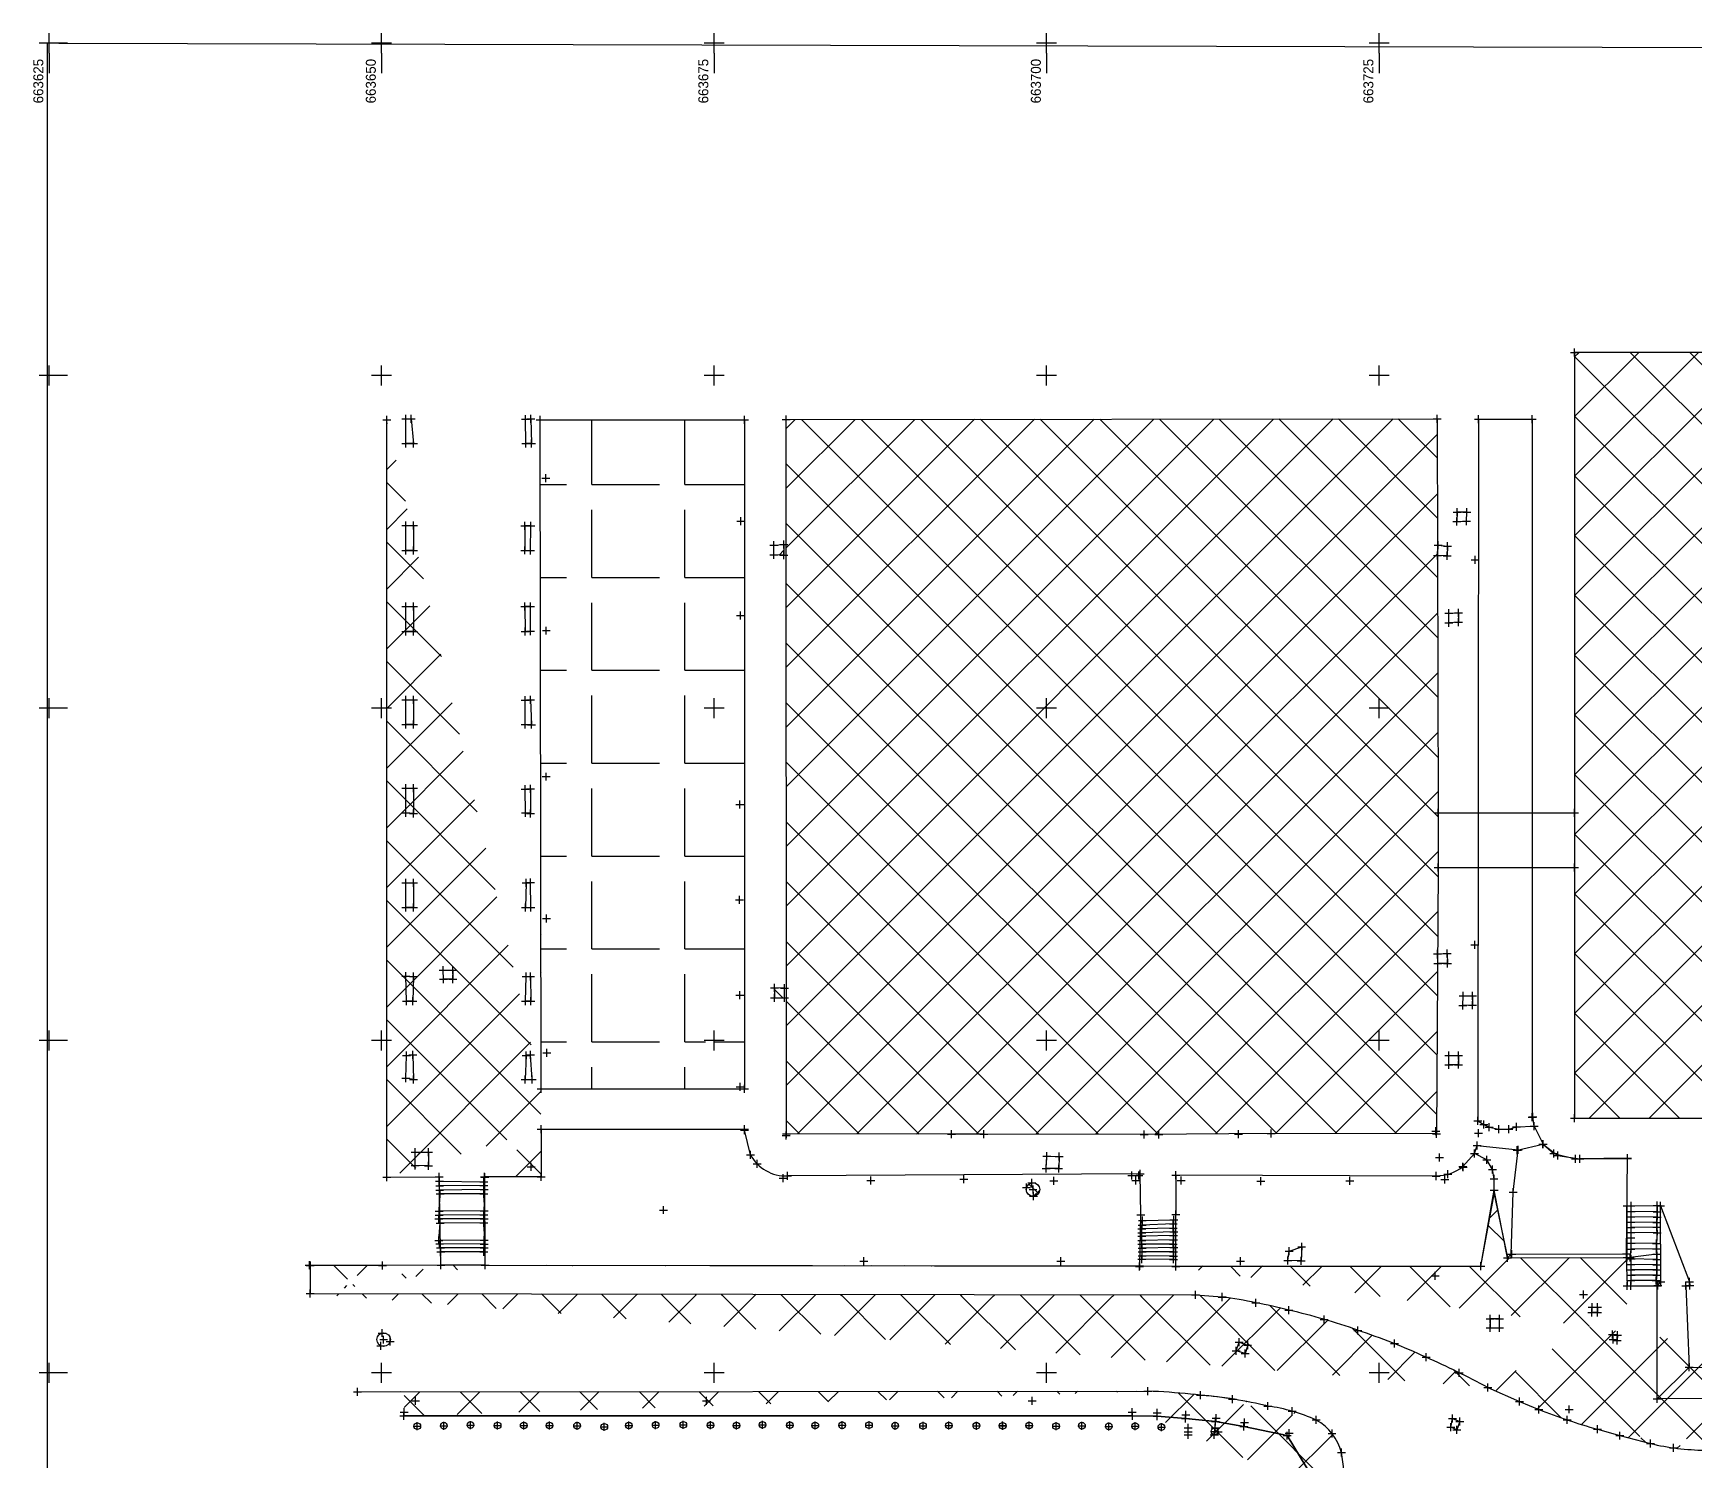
# Model space of a CAD drawing. Header units: metres. Extents: x 663624 to 663918, y 2735242 to 2735451.
# Drawn here: x 663623.8 to 663748.7, y 2735343.4 to 2735450.8 of the extents above; entities that cross this region are included whole.
import ezdxf
from ezdxf.enums import TextEntityAlignment as Align

# ---------------------------------------------------------------- set-up
doc = ezdxf.new("R2010")
doc.units = ezdxf.units.M
for name, color, linetype in [('DEFAULT', 255, 'Continuous'), ('GRID', 255, 'Continuous'), ('LINE', 255, 'Continuous')]:
    doc.layers.add(name, color=color, linetype=linetype)

# ---------------------------------------------------------------- blocks, each defined once
blk = doc.blocks.new('S061')
at = {"color": 0, "linetype": 'Continuous'}
for p, q in [((-0.5, 0), (0.5, 0)), ((0, -0.5), (0, 0.5))]:
    blk.add_line(p, q, dxfattribs=at)

msp = doc.modelspace()

# ---------------------------------------------------------------- hatches: boundary and pattern name
at = {"layer": 'DEFAULT'}
h = msp.add_hatch(dxfattribs=at)
h.set_pattern_fill('ANSI37', color=16)
h.paths.add_polyline_path([(663739.7, 2735369.15), (663817.41, 2735369.15), (663817.44, 2735426.75), (663739.7, 2735426.75)])
h = msp.add_hatch(dxfattribs=at)
h.set_pattern_fill('ANSI37', color=8)
edge = h.paths.add_edge_path()
edge.add_line((663662.01, 2735371.37), (663661.92, 2735421.68))
edge.add_line((663661.99, 2735368.32), (663661.99, 2735364.75))
edge.add_line((663661.99, 2735364.75), (663657.73, 2735364.74))
edge.add_line((663657.73, 2735364.74), (663661.99, 2735368.32))
edge.add_line((663650.39, 2735364.72), (663654.34, 2735364.74))
edge.add_line((663650.39, 2735364.72), (663650.39, 2735421.68))
h = msp.add_hatch(dxfattribs=at)
h.set_pattern_fill('ANGLE', color=3)
h.set_pattern_definition([(0, (0, 0), (0, 6.985), [5.08, -1.905]), (90, (0, 0), (-6.985, 4e-16), [5.08, -1.905])])
h.paths.add_polyline_path([(663661.92, 2735421.68), (663677.28, 2735421.68), (663677.28, 2735371.37), (663662.01, 2735371.37)])
edge = h.paths.add_edge_path(flags=16)
edge.add_line((663675.75, 2735375), (663674.25, 2735375))
edge.add_line((663675, 2735374.25), (663675, 2735375.75))
h = msp.add_hatch(dxfattribs=at)
h.set_pattern_fill('ANSI37', color=16)
h.paths.add_polyline_path([(663707.34, 2735367.94), (663695.29, 2735367.95), (663692.85, 2735367.95), (663680.44, 2735367.98), (663680.43, 2735421.7), (663729.36, 2735421.75), (663729.43, 2735392.13), (663729.43, 2735388.02), (663729.32, 2735367.99), (663716.88, 2735368)])
h.paths.add_polyline_path([(663739.7, 2735369.15), (663817.41, 2735369.15)])
h = msp.add_hatch(dxfattribs=at)
h.set_pattern_fill('ANSI37', color=4)
edge = h.paths.add_edge_path()
edge.add_arc((663756.35, 2735340.57), 0.376, 0, 360)
h.paths.add_polyline_path([(663760.13, 2735340.79), (663760.78, 2735340.77), (663760.75, 2735340.12), (663760.13, 2735340.19)])
edge = h.paths.add_edge_path()
edge.add_arc((663752.65, 2735332.12), 0.506, 0, 360)
edge = h.paths.add_edge_path()
edge.add_arc((663732.96, 2735334.28), 0.368, 0, 360)
edge = h.paths.add_edge_path()
edge.add_arc((663723.99, 2735339.2), 0.333, 0, 360)
h.paths.add_polyline_path([(663730.51, 2735346.57), (663731.08, 2735346.34), (663730.85, 2735345.73), (663730.39, 2735345.91)])
h.paths.add_polyline_path([(663714.48, 2735352.3), (663715.12, 2735352.09), (663714.94, 2735351.46), (663714.26, 2735351.67)])
edge = h.paths.add_edge_path()
edge.add_arc((663698.98, 2735363.79), 0.508, 0, 360)
edge = h.paths.add_edge_path()
edge.add_arc((663650.16, 2735352.5), 0.514, 0, 360)
edge = h.paths.add_edge_path(flags=17)
edge.add_line((663649.86, 2735352.5), (663650.46, 2735352.5))
edge = h.paths.add_edge_path(flags=16)
edge.add_line((663650.16, 2735352.2), (663650.16, 2735352.8))
edge = h.paths.add_edge_path(flags=16)
edge.add_line((663649.74, 2735353), (663650.35, 2735353))
edge = h.paths.add_edge_path()
edge.add_line((663650.05, 2735352.71), (663650.05, 2735353.31))
edge = h.paths.add_edge_path(flags=16)
edge.add_line((663649.65, 2735352.03), (663650.25, 2735352.03))
edge = h.paths.add_edge_path()
edge.add_line((663649.95, 2735351.73), (663649.95, 2735352.33))
h.paths.add_polyline_path([(663652.52, 2735366.59), (663653.53, 2735366.59), (663653.53, 2735365.58), (663652.54, 2735365.6)])
h.paths.add_polyline_path([(663654.64, 2735380.28), (663655.36, 2735380.29), (663655.37, 2735379.6), (663654.66, 2735379.6)])
h.paths.add_polyline_path([(663679.5, 2735412.25), (663680.25, 2735412.29), (663680.25, 2735411.5), (663679.5, 2735411.51)])
h.paths.add_polyline_path([(663679.54, 2735378.95), (663679.55, 2735378.2), (663680.29, 2735378.21), (663680.3, 2735378.94)])
h.paths.add_polyline_path([(663700.01, 2735366.29), (663700.94, 2735366.27), (663700.91, 2735365.36), (663699.98, 2735365.37)])
h.paths.add_polyline_path([(663733.35, 2735354.06), (663733.34, 2735353.38), (663734.05, 2735353.38), (663734.05, 2735354.07)])
h.paths.add_polyline_path([(663741.01, 2735354.94), (663741.41, 2735354.95), (663741.41, 2735354.53), (663741, 2735354.55)])
h.paths.add_polyline_path([(663742.92, 2735352.83), (663742.9, 2735352.44), (663742.6, 2735352.5), (663742.55, 2735352.88)])
edge = h.paths.add_edge_path()
edge.add_arc((663795.16, 2735324.68), 0.382, 0, 360)
edge = h.paths.add_edge_path()
edge.add_arc((663799.13, 2735338.84), 0.376, 0, 360)
edge = h.paths.add_edge_path()
edge.add_arc((663792.94, 2735340.69), 0.369, 0, 360)
h.paths.add_polyline_path([(663809.95, 2735341.38), (663809.7, 2735340.68), (663810.36, 2735340.47), (663810.6, 2735341.15)])
h.paths.add_polyline_path([(663794.8, 2735345.43), (663794.14, 2735345.33), (663794.05, 2735345.98), (663794.71, 2735346.07)])
h.paths.add_polyline_path([(663795.99, 2735351.66), (663795.43, 2735351.15), (663796.5, 2735350.07), (663796.93, 2735350.62)])
edge = h.paths.add_edge_path()
edge.add_arc((663790.84, 2735352.88), 0.135, 0, 360)
h.paths.add_polyline_path([(663792.41, 2735357.73), (663792.37, 2735356.85), (663791.56, 2735356.88), (663791.58, 2735357.74)])
h.paths.add_polyline_path([(663790.76, 2735357.76), (663790.75, 2735356.89), (663791.56, 2735356.88), (663791.58, 2735357.74)])
h.paths.add_polyline_path([(663789.14, 2735358.09), (663789.19, 2735357.43), (663788.52, 2735357.38), (663788.47, 2735358.08)])
h.paths.add_polyline_path([(663819.58, 2735365.4), (663819.19, 2735365.39), (663819.18, 2735365), (663819.6, 2735364.98)])
h.paths.add_polyline_path([(663772.75, 2735317.55), (663772.75, 2735315.62), (663774.69, 2735315.57), (663774.69, 2735317.51)])
edge = h.paths.add_edge_path()
edge.add_arc((663763.47, 2735351.72), 0.537, 0, 360)
h.paths.add_polyline_path([(663718.24, 2735359.16), (663719.18, 2735359.48), (663719.14, 2735358.43), (663718.14, 2735358.46)])
edge = h.paths.add_edge_path()
edge.add_arc((663661.94, 2735341.92), 0.517, 0, 360)
edge = h.paths.add_edge_path()
edge.add_arc((663663.6, 2735340.29), 0.52, 0, 360)
h = msp.add_hatch(dxfattribs=at)
h.set_pattern_fill('ANSI37', color=8)
edge = h.paths.add_edge_path()
edge.add_line((663709.71, 2735357.99), (663732.34, 2735358.03))
edge.add_line((663732.34, 2735358.03), (663732.64, 2735358.03))
edge.add_line((663732.64, 2735358.03), (663733.65, 2735363.44))
edge.add_line((663733.65, 2735363.44), (663734.66, 2735358.65))
edge.add_line((663734.66, 2735358.65), (663743.58, 2735358.69))
edge.add_line((663743.58, 2735358.69), (663743.64, 2735356.54))
edge.add_line((663743.64, 2735356.54), (663745.9, 2735356.54))
edge.add_arc((663698.15, 2735283.18), 74.48, 61.9437, 65.9183)
edge.add_arc((663708.5, 2735307.93), 47.66, 65.1423, 71.7757)
edge.add_arc((663707.7, 2735308.7), 47.2, 70.5584, 77.1165)
edge.add_arc((663707.01, 2735311.42), 44.72, 75.4786, 82.0334)
edge.add_line((663644.63, 2735355.96), (663711.19, 2735355.86))
edge.add_line((663711.19, 2735355.86), (663713.2, 2735355.71))
edge.add_line((663713.2, 2735355.71), (663644.63, 2735355.96))
edge.add_line((663733.18, 2735348.91), (663735.56, 2735347.86))
edge.add_line((663735.56, 2735347.86), (663737, 2735347.25))
edge.add_arc((663754.55, 2735391.99), 48.06, 248.5825, 254.135)
edge.add_line((663743.09, 2735345.28), (663745.4, 2735344.69))
edge.add_arc((663749.82, 2735363.69), 19.51, 256.9119, 269.0279)
edge.add_line((663741.41, 2735345.76), (663743.09, 2735345.28))
edge.add_line((663766.45, 2735344.15), (663749.49, 2735344.18))
edge.add_arc((663765.36, 2735349.81), 5.76, 280.9197, 352.2405)
h = msp.add_hatch(dxfattribs=at)
h.set_pattern_fill('ANSI37', color=8)
edge = h.paths.add_edge_path()
edge.add_line((663644.63, 2735358.1), (663644.63, 2735355.96))
edge.add_line((663650.08, 2735358.08), (663644.63, 2735358.08))
edge.add_line((663654.47, 2735358.1), (663650.08, 2735358.08))
edge.add_line((663657.79, 2735358.1), (663654.47, 2735358.1))
edge.add_line((663644.63, 2735355.96), (663711.19, 2735355.86))
edge.add_line((663711.19, 2735355.86), (663713.2, 2735355.71))
edge.add_line((663713.2, 2735355.71), (663644.63, 2735355.96))
edge.add_line((663657.79, 2735358.1), (663691.58, 2735358.04))
edge.add_line((663691.58, 2735358.04), (663732.64, 2735358.03))
h = msp.add_hatch(dxfattribs=at)
h.set_pattern_fill('ANSI37', color=8)
h.paths.add_polyline_path([(663651.67, 2735346.77), (663706.47, 2735346.76)], flags=16)
h.paths.add_polyline_path([(663708.31, 2735346.75), (663706.47, 2735346.76)])
h.paths.add_polyline_path([(663710.44, 2735346.57), (663708.31, 2735346.75)])
h.paths.add_polyline_path([(663712.69, 2735346.34), (663710.44, 2735346.57)])
h.paths.add_polyline_path([(663714.83, 2735345.98), (663712.69, 2735346.34)])
h.paths.add_polyline_path([(663718.1, 2735345.28), (663714.83, 2735345.98)])
h.paths.add_polyline_path([(663720.53, 2735341.29), (663718.1, 2735345.28)])
h.paths.add_polyline_path([(663720.55, 2735322.11), (663720.53, 2735341.29)])
edge = h.paths.add_edge_path()
edge.add_line((663651.7, 2735346.75), (663651.7, 2735348.62))
edge.add_line((663648.2, 2735348.58), (663707.62, 2735348.63))
h = msp.add_hatch(dxfattribs=at)
h.set_pattern_fill('ANSI37', color=8)
h.paths.add_polyline_path([(663651.67, 2735346.77), (663706.47, 2735346.76)])
h.paths.add_polyline_path([(663708.31, 2735346.75), (663706.47, 2735346.76)])
h.paths.add_polyline_path([(663710.44, 2735346.57), (663708.31, 2735346.75)], flags=16)
h.paths.add_polyline_path([(663712.69, 2735346.34), (663710.44, 2735346.57)], flags=16)
h.paths.add_polyline_path([(663714.83, 2735345.98), (663712.69, 2735346.34)], flags=16)
h.paths.add_polyline_path([(663718.1, 2735345.28), (663714.83, 2735345.98)], flags=16)
h.paths.add_polyline_path([(663720.53, 2735341.29), (663718.1, 2735345.28)], flags=17)
h.paths.add_polyline_path([(663720.55, 2735322.11), (663720.53, 2735341.29)])
edge = h.paths.add_edge_path()
edge.add_line((663720.53, 2735340.99), (663722.48, 2735340.99))
edge.add_arc((663718.32, 2735342.96), 4, 15.0774, 60.6499)
edge.add_arc((663708.34, 2735312.38), 36.1, 76.7102, 84.8677)
edge.add_arc((663714.76, 2735334.24), 13.4, 65.6855, 81.9548)
edge.add_arc((663704.61, 2735282.38), 66.32, 81.8712, 87.3993)
edge.add_line((663707.92, 2735348.63), (663707.92, 2735346.75))

# ---------------------------------------------------------------- linework, layer by layer
for p, q in [((663644.63, 2735358.1, 660.42), (663644.63, 2735355.96, 660.26)), ((663657.79, 2735358.1, 660.45), (663654.47, 2735358.1, 660.44)), ((663733.18, 2735348.91, 660.67), (663735.56, 2735347.86, 660.71)), ((663735.56, 2735347.86, 660.71), (663737, 2735347.25, 660.73)), ((663741.41, 2735345.76, 660.78), (663743.09, 2735345.28, 660.79)), ((663743.09, 2735345.28, 660.79), (663745.4, 2735344.69, 660.77))]:
    msp.add_line(p, q, dxfattribs=at)
for points, elevation in [([(663709.71, 2735357.99), (663732.34, 2735358.03), (663732.64, 2735358.03), (663733.65, 2735363.44), (663734.66, 2735358.65), (663743.58, 2735358.69), (663743.64, 2735356.54), (663745.9, 2735356.54)], 660.83), ([(663657.79, 2735358.1), (663691.58, 2735358.04), (663732.64, 2735358.03)], 660.45)]:
    msp.add_lwpolyline(points, dxfattribs=dict(at, elevation=elevation))
for centre in [(663652.69, 2735346, 661.58), (663654.69, 2735346.03, 661.75), (663656.69, 2735346.08, 661.92), (663658.73, 2735346.05, 662.09), (663660.69, 2735346.04, 662.29), (663662.63, 2735346.04, 662.44), (663664.7, 2735346.03, 662.51), (663666.75, 2735345.95, 661.6), (663668.6, 2735346.05, 662.52), (663670.61, 2735346.08, 662.52), (663672.69, 2735346.1, 662.52), (663674.73, 2735346.07, 662.53), (663676.68, 2735346.04, 662.53), (663678.64, 2735346.09, 662.53), (663680.7, 2735346.07, 662.54), (663682.61, 2735346.05, 662.54), (663684.63, 2735346.06, 662.55), (663686.65, 2735346.07, 662.56), (663688.62, 2735346.03, 662.56), (663690.71, 2735346.02, 662.56), (663692.65, 2735346.05, 662.56), (663694.72, 2735346.03, 662.56), (663696.7, 2735346.02, 662.56), (663698.69, 2735346.05, 662.57), (663700.71, 2735345.99, 662.57), (663702.66, 2735346.03, 662.58), (663704.68, 2735345.98, 662.58), (663706.67, 2735346, 662.58), (663708.63, 2735345.93, 662.59)]:
    msp.add_circle(centre, 0.25, dxfattribs=at)
at = {"layer": 'GRID'}
for p, q in [((663626.39, 2735450, -10000), (663624.89, 2735450, -10000)), ((663624.89, 2735241.85, -10000), (663624.89, 2735450, -10000)), ((663625.75, 2735450, -10000), (663917.85, 2735449.25, -10000)), ((663625, 2735449.25, -10000), (663625, 2735447.75, -10000)), ((663650, 2735449.25, -10000), (663650, 2735447.75, -10000)), ((663675, 2735449.25, -10000), (663675, 2735447.75, -10000)), ((663700, 2735449.25, -10000), (663700, 2735447.75, -10000)), ((663725, 2735449.25, -10000), (663725, 2735447.75, -10000)), ((663626.39, 2735425, -10000), (663624.89, 2735425, -10000)), ((663626.39, 2735400, -10000), (663624.89, 2735400, -10000)), ((663626.39, 2735375, -10000), (663624.89, 2735375, -10000)), ((663626.39, 2735350, -10000), (663624.89, 2735350, -10000))]:
    msp.add_line(p, q, dxfattribs=at)
at = {"layer": 'LINE'}
for p, q in [((663650.39, 2735364.72, 662.13), (663650.39, 2735421.68, 662.13)), ((663662.01, 2735371.37, 662.25), (663661.92, 2735421.68, 663.24)), ((663660.78, 2735411.86, 663.14), (663661.21, 2735411.84, 663.13)), ((663729.43, 2735392.13, 662.6), (663739.7, 2735392.13, 662.6)), ((663729.43, 2735388.02, 662.59), (663739.7, 2735388.02, 662.6)), ((663662.01, 2735371.37, 662.25), (663677.28, 2735371.37, 662.4)), ((663661.99, 2735368.32, 662.19), (663677.29, 2735368.33, 662.31)), ((663716.88, 2735368, 662.64), (663707.34, 2735367.94, 662.57)), ((663650.39, 2735364.72, 662.13), (663654.34, 2735364.74, 662.17)), ((663654.47, 2735358.1, 660.44), (663654.34, 2735364.74, 662.17)), ((663734.66, 2735358.65, 663.4), (663733.65, 2735363.73, 662.35)), ((663707, 2735358.04, 660.8), (663707.08, 2735361.88, 662.49)), ((663709.71, 2735357.99, 660.83), (663709.72, 2735361.91, 662.49)), ((663650.08, 2735358.08, 660.42), (663644.63, 2735358.08, 660.42)), ((663654.47, 2735358.1, 660.44), (663650.08, 2735358.08, 660.42)), ((663734.66, 2735358.65, 663.4), (663734.94, 2735358.94, 663.36)), ((663745.91, 2735348.05, 661.03), (663748.31, 2735350.42, 663.38)), ((663648.2, 2735348.58, 660.3), (663707.62, 2735348.63, 660.58))]:
    msp.add_line(p, q, dxfattribs=at)
for points in [[(663817.44, 2735426.75, 663.62), (663739.7, 2735426.75, 663.45), (663739.7, 2735369.15, 663.45)], [(663651.82, 2735421.76, 662.63), (663652.22, 2735421.76, 662.63), (663652.41, 2735419.9, 663.03), (663651.82, 2735419.9, 663.03), (663651.82, 2735421.76, 662.63)], [(663660.83, 2735421.72, 663.33), (663661.22, 2735421.76, 663.33), (663661.28, 2735419.9, 663.29), (663660.86, 2735419.9, 663.28), (663660.83, 2735421.72, 663.33)], [(663661.92, 2735421.68, 663.24), (663677.28, 2735421.68, 663.24), (663677.28, 2735371.37, 662.4)], [(663707.34, 2735367.94, 662.57), (663695.29, 2735367.95, 662.58), (663692.85, 2735367.95, 662.58), (663680.44, 2735367.98, 662.61), (663680.43, 2735421.7, 662.58), (663729.36, 2735421.75, 662.6)], [(663729.36, 2735421.75, 662.6), (663729.43, 2735392.13, 662.6), (663729.43, 2735388.02, 662.59), (663729.32, 2735367.99, 662.57), (663716.88, 2735368, 662.64)], [(663732.47, 2735421.72, 662.53), (663732.43, 2735368.96, 662.53), (663732.88, 2735368.69, 662.54), (663733.28, 2735368.47, 662.59), (663734.01, 2735368.33, 662.7), (663734.75, 2735368.33, 662.83), (663735.33, 2735368.51, 663.09), (663736.65, 2735368.56, 663.21), (663737.33, 2735367.2, 663.31), (663738.13, 2735366.5, 663.28), (663739.76, 2735366.11, 663.37), (663743.67, 2735366.13, 663.39)], [(663732.47, 2735421.72, 662.53), (663736.51, 2735421.72, 662.53), (663736.51, 2735369.24, 663.1)], [(663731.59, 2735414.73, 662.56), (663730.86, 2735414.72, 662.58), (663730.84, 2735414.04, 662.57), (663731.57, 2735414.05, 662.55), (663731.59, 2735414.73, 662.56)], [(663652.41, 2735413.72, 662.37), (663652.41, 2735411.84, 663.03), (663651.82, 2735411.84, 663.03), (663651.82, 2735413.72, 662.63), (663652.41, 2735413.72, 662.37)], [(663661.21, 2735411.84, 663.13), (663661.22, 2735413.7, 663.33), (663660.78, 2735413.7, 663.33), (663660.78, 2735411.86, 663.14)], [(663679.5, 2735412.25, 662.6), (663680.25, 2735412.29, 662.61), (663680.25, 2735411.5, 662.6), (663679.5, 2735411.51, 662.6), (663679.5, 2735412.25, 662.6)], [(663729.44, 2735412.25, 662.59), (663730.14, 2735412.18, 662.58), (663730.13, 2735411.44, 662.58), (663729.4, 2735411.47, 662.59), (663729.44, 2735412.25, 662.59)], [(663651.82, 2735407.63, 662.63), (663652.41, 2735407.63, 662.37), (663652.41, 2735405.76, 663.03), (663651.82, 2735405.76, 663.03), (663651.82, 2735407.63, 662.63)], [(663661.19, 2735405.78, 663.02), (663661.19, 2735407.63, 663.33), (663660.78, 2735407.63, 663.33), (663660.8, 2735405.76, 663.03), (663661.19, 2735405.78, 663.02)], [(663730.24, 2735407.14, 662.57), (663730.98, 2735407.15, 662.56), (663730.97, 2735406.45, 662.56), (663730.25, 2735406.42, 662.58), (663730.24, 2735407.14, 662.57)], [(663652.41, 2735400.62, 662.37), (663652.41, 2735398.76, 662.9), (663651.82, 2735398.76, 662.9), (663651.82, 2735400.62, 662.63), (663652.41, 2735400.62, 662.37)], [(663661.19, 2735400.61, 663.33), (663661.28, 2735398.75, 662.9), (663660.8, 2735398.76, 662.9)], [(663660.8, 2735398.76, 662.9), (663660.81, 2735400.6, 662.63), (663661.19, 2735400.61, 663.33)], [(663652.41, 2735393.98, 662.37), (663652.41, 2735392.06, 662.63), (663651.82, 2735392.12, 662.76), (663651.82, 2735393.98, 662.63), (663652.41, 2735393.98, 662.37)], [(663660.82, 2735392.12, 662.76), (663660.79, 2735393.91, 662.63), (663661.19, 2735393.92, 663.33)], [(663661.19, 2735393.92, 663.33), (663661.21, 2735392.06, 662.76), (663660.82, 2735392.12, 662.76)], [(663652.41, 2735386.85, 662.37), (663652.41, 2735384.99, 662.63), (663651.82, 2735384.99, 662.63), (663651.82, 2735386.85, 662.63), (663652.41, 2735386.85, 662.37)], [(663661.19, 2735386.87, 663.33), (663660.88, 2735386.85, 662.63), (663660.83, 2735384.99, 662.63), (663661.23, 2735385, 662.63), (663661.19, 2735386.87, 663.33)], [(663729.39, 2735381.52, 662.57), (663730.13, 2735381.53, 662.56), (663730.15, 2735380.79, 662.56), (663729.41, 2735380.79, 662.58), (663729.39, 2735381.52, 662.57)], [(663652.41, 2735379.82, 662.37), (663652.36, 2735377.96, 662.51), (663651.88, 2735377.96, 662.51), (663651.82, 2735379.83, 662.63), (663652.41, 2735379.82, 662.37)], [(663654.64, 2735380.28, 662.45), (663655.36, 2735380.29, 662.46), (663655.37, 2735379.6, 662.45), (663654.66, 2735379.6, 662.45), (663654.64, 2735380.28, 662.45)], [(663661.23, 2735377.96, 662.51), (663660.83, 2735377.96, 662.51), (663660.88, 2735379.8, 662.63), (663661.19, 2735379.82, 663.33), (663661.23, 2735377.96, 662.51)], [(663679.54, 2735378.95, 662.57), (663679.55, 2735378.2, 662.57), (663680.29, 2735378.21, 662.58), (663680.3, 2735378.94, 662.57), (663679.54, 2735378.95, 662.57)], [(663731.32, 2735378.35, 662.54), (663732.02, 2735378.36, 662.54), (663732.02, 2735377.66, 662.54), (663731.29, 2735377.63, 662.55), (663731.32, 2735378.35, 662.54)], [(663651.88, 2735373.86, 662.38), (663652.36, 2735373.93, 662.38), (663652.41, 2735372.06, 662.37), (663651.82, 2735372.16, 662.36), (663651.88, 2735373.86, 662.38)], [(663661.33, 2735372.06, 662.42), (663661.19, 2735373.92, 663.33), (663660.87, 2735373.88, 662.63), (663660.81, 2735372.06, 662.42), (663661.33, 2735372.06, 662.42)], [(663730.24, 2735373.87, 662.57), (663730.97, 2735373.88, 662.56), (663730.96, 2735373.18, 662.55), (663730.24, 2735373.17, 662.57), (663730.24, 2735373.87, 662.57)], [(663661.99, 2735368.32, 662.19), (663661.99, 2735364.75, 662.14), (663657.73, 2735364.74, 662.18)], [(663677.73, 2735366.41, 662.3), (663677.29, 2735368.25, 662.32), (663677.29, 2735368.33, 662.31)], [(663736.65, 2735368.56, 663.21), (663736.57, 2735369.25, 663.14), (663736.51, 2735369.24, 663.1)], [(663739.7, 2735369.15, 663.45), (663817.41, 2735369.15, 662.58), (663817.41, 2735369.15, 662.58)], [(663732.17, 2735366.51, 662.52), (663732.38, 2735367.1, 662.56), (663735.45, 2735366.77, 663.23)], [(663735.39, 2735366.76, 663.23), (663737.31, 2735367.2, 663.25), (663738.43, 2735366.36, 663.31), (663740.1, 2735366.1, 663.35)], [(663652.52, 2735366.59, 662.31), (663653.53, 2735366.59, 662.32), (663653.53, 2735365.58, 662.31), (663652.54, 2735365.6, 662.31), (663652.52, 2735366.59, 662.31)], [(663700.01, 2735366.29, 662.54), (663700.94, 2735366.27, 662.55), (663700.91, 2735365.36, 662.54), (663699.98, 2735365.37, 662.55), (663700.01, 2735366.29, 662.54)], [(663709.71, 2735357.99, 660.83), (663732.64, 2735358.03, 661.45), (663733.65, 2735363.73, 662.35), (663733.64, 2735364.6, 662.45), (663733.53, 2735365.29, 662.48), (663733.1, 2735366.02, 662.46), (663732.17, 2735366.51, 662.52), (663731.3, 2735365.51, 662.29)], [(663734.94, 2735358.94, 663.36), (663735.07, 2735363.6, 663.32), (663735.45, 2735366.77, 663.23)], [(663734.97, 2735358.94, 663.35), (663743.61, 2735358.95, 663.26), (663743.67, 2735366.14, 663.39), (663740.1, 2735366.1, 663.35)], [(663657.7, 2735364.38, 662.19), (663657.69, 2735364.09, 662.04), (663654.37, 2735364.08, 661.95), (663654.35, 2735364.41, 662.05), (663657.7, 2735364.38, 662.19)], [(663657.79, 2735358.1, 660.45), (663657.77, 2735364.72, 662.16), (663657.73, 2735364.74, 662.18)], [(663707.08, 2735361.88, 662.49), (663707.03, 2735364.96, 662.54), (663680.53, 2735364.81, 662.32)], [(663729.3, 2735364.82, 662.3), (663729.28, 2735364.8, 662.29), (663709.71, 2735364.88, 662.52), (663709.72, 2735361.91, 662.49)], [(663657.7, 2735363.47, 661.76), (663657.71, 2735362.18, 661.61), (663654.34, 2735362.16, 661.43), (663654.4, 2735363.46, 661.76)], [(663657.69, 2735364.09, 662.04), (663657.71, 2735363.79, 661.9), (663654.37, 2735363.73, 661.85), (663654.37, 2735364.08, 661.95)], [(663657.71, 2735363.79, 661.9), (663657.7, 2735363.47, 661.76), (663654.4, 2735363.46, 661.76), (663654.37, 2735363.73, 661.85)], [(663657.69, 2735361.88, 661.47), (663657.71, 2735361.59, 661.3), (663654.31, 2735361.58, 661.26), (663654.34, 2735361.86, 661.35)], [(663657.71, 2735362.18, 661.61), (663657.69, 2735361.88, 661.47), (663654.34, 2735361.86, 661.35), (663654.34, 2735362.16, 661.43)], [(663734.66, 2735358.65, 663.4), (663743.66, 2735358.68, 663.57), (663743.66, 2735362.56, 663.34), (663743.94, 2735362.56, 663.41)], [(663743.94, 2735362.56, 663.41), (663745.9, 2735362.58, 663.41), (663745.9, 2735362.12, 663.25), (663743.96, 2735362.14, 663.25), (663743.94, 2735362.56, 663.41)], [(663745.9, 2735362.12, 663.25), (663745.9, 2735361.72, 663.1), (663743.94, 2735361.74, 663.1), (663743.96, 2735362.14, 663.25)], [(663745.9, 2735356.54, 661.29), (663745.95, 2735356.58, 663.56), (663746.19, 2735356.84, 663.44), (663746.17, 2735362.57, 663.43), (663748.34, 2735356.85, 663.4), (663748.36, 2735356.58, 663.39), (663748.07, 2735356.56, 663.36)], [(663657.71, 2735361.59, 661.3), (663657.7, 2735361.28, 661.21), (663654.4, 2735361.26, 661.18), (663654.31, 2735361.58, 661.26)], [(663657.7, 2735361.28, 661.21), (663657.71, 2735359.99, 661.01), (663654.31, 2735359.95, 660.82), (663654.4, 2735361.26, 661.18)], [(663709.53, 2735361.2, 662.2), (663709.53, 2735360.88, 662.06), (663707.17, 2735360.84, 662.06), (663707.18, 2735361.12, 662.2)], [(663709.53, 2735360.88, 662.06), (663709.56, 2735360.62, 661.91), (663707.17, 2735360.54, 661.91), (663707.17, 2735360.84, 662.06)], [(663709.56, 2735360.62, 661.91), (663709.55, 2735360.33, 661.75), (663707.17, 2735360.28, 661.75), (663707.17, 2735360.54, 661.91)], [(663709.56, 2735361.51, 662.35), (663709.53, 2735361.2, 662.2), (663707.18, 2735361.12, 662.2), (663707.2, 2735361.46, 662.35), (663709.56, 2735361.51, 662.35)], [(663745.9, 2735361.72, 663.1), (663745.89, 2735361.32, 662.95), (663743.94, 2735361.34, 662.95), (663743.94, 2735361.74, 663.1)], [(663745.89, 2735361.32, 662.95), (663745.87, 2735360.95, 662.79), (663743.94, 2735360.94, 662.79), (663743.94, 2735361.34, 662.95)], [(663745.87, 2735360.95, 662.79), (663745.9, 2735360.54, 662.65), (663743.94, 2735360.55, 662.64), (663743.94, 2735360.94, 662.79)], [(663657.71, 2735359.99, 661.01), (663657.71, 2735359.69, 660.87), (663654.37, 2735359.7, 660.75), (663654.31, 2735359.95, 660.82)], [(663657.71, 2735359.69, 660.87), (663657.71, 2735359.4, 660.72), (663654.43, 2735359.4, 660.66), (663654.37, 2735359.7, 660.75)], [(663657.71, 2735359.4, 660.72), (663657.7, 2735359.1, 660.57), (663654.45, 2735359.11, 660.53), (663654.43, 2735359.4, 660.66)], [(663709.55, 2735360, 661.61), (663709.53, 2735359.68, 661.46), (663707.16, 2735359.68, 661.46), (663707.17, 2735359.96, 661.62)], [(663709.53, 2735359.68, 661.46), (663709.56, 2735359.44, 661.3), (663707.18, 2735359.38, 661.31), (663707.16, 2735359.68, 661.46)], [(663709.55, 2735360.33, 661.75), (663709.55, 2735360, 661.61), (663707.17, 2735359.96, 661.62), (663707.17, 2735360.28, 661.75)], [(663709.56, 2735359.44, 661.3), (663709.54, 2735359.11, 661.16), (663707.18, 2735359.11, 661.17), (663707.18, 2735359.38, 661.31)], [(663718.24, 2735359.16, 661.25), (663719.18, 2735359.48, 661.32), (663719.14, 2735358.43, 661.31), (663718.14, 2735358.46, 661.3), (663718.24, 2735359.16, 661.25)], [(663745.86, 2735359.33, 662.2), (663745.87, 2735358.93, 662.04), (663743.88, 2735358.69, 663.56), (663743.94, 2735359.3, 662.19)], [(663745.9, 2735360.54, 662.65), (663745.86, 2735359.74, 662.35), (663743.95, 2735359.75, 662.34), (663743.94, 2735360.55, 662.64)], [(663745.86, 2735359.74, 662.35), (663745.86, 2735359.33, 662.2), (663743.94, 2735359.3, 662.19), (663743.95, 2735359.75, 662.34)], [(663657.79, 2735358.1, 660.45), (663707, 2735358.04, 660.8), (663706.99, 2735358.01, 660.81)], [(663709.55, 2735358.79, 661.01), (663709.54, 2735358.54, 660.86), (663707.17, 2735358.55, 660.87), (663707.19, 2735358.81, 661.02)], [(663709.54, 2735359.11, 661.16), (663709.55, 2735358.79, 661.01), (663707.19, 2735358.81, 661.02), (663707.18, 2735359.11, 661.17)], [(663745.87, 2735358.93, 662.04), (663745.87, 2735358.53, 661.89), (663743.96, 2735358.57, 661.89), (663743.88, 2735358.69, 663.56)], [(663745.87, 2735358.53, 661.89), (663745.87, 2735358.13, 661.75), (663743.94, 2735358.15, 661.74), (663743.96, 2735358.57, 661.89)], [(663745.87, 2735358.13, 661.75), (663745.87, 2735357.74, 661.6), (663743.94, 2735357.75, 661.6), (663743.94, 2735358.15, 661.74)], [(663745.87, 2735357.74, 661.6), (663745.87, 2735357.34, 661.45), (663743.96, 2735357.34, 661.45), (663743.94, 2735357.75, 661.6)], [(663745.87, 2735357.34, 661.45), (663745.84, 2735356.96, 661.3), (663743.94, 2735356.94, 661.3), (663743.96, 2735357.34, 661.45)], [(663644.63, 2735355.96, 660.26), (663711.19, 2735355.86, 660.61), (663713.2, 2735355.71, 660.61)], [(663769.28, 2735348.09, 661.32), (663745.91, 2735348.05, 661.03), (663745.9, 2735356.54, 661.29)], [(663748.07, 2735356.56, 663.36), (663748.31, 2735350.42, 663.38), (663767.45, 2735350.31, 663.37), (663768.26, 2735356.5, 663.38)], [(663741.01, 2735354.94, 661.25), (663741.41, 2735354.95, 661.26), (663741.41, 2735354.53, 661.26), (663741, 2735354.55, 661.26), (663741.01, 2735354.94, 661.25)], [(663733.35, 2735354.06, 661.2), (663733.34, 2735353.38, 661.15), (663734.05, 2735353.38, 661.18), (663734.05, 2735354.07, 661.21), (663733.35, 2735354.06, 661.2)], [(663714.48, 2735352.3, 660.58), (663715.12, 2735352.09, 660.58), (663714.94, 2735351.46, 660.58), (663714.26, 2735351.67, 660.57), (663714.48, 2735352.3, 660.58)], [(663742.92, 2735352.83, 661.17), (663742.9, 2735352.44, 661.15), (663742.6, 2735352.5, 661.17), (663742.55, 2735352.88, 661.18), (663742.92, 2735352.83, 661.17)], [(663720.55, 2735322.11, 661.62), (663720.53, 2735341.29, 661.63), (663718.1, 2735345.28, 661.61), (663714.83, 2735345.98, 661.61), (663712.69, 2735346.34, 661.59), (663710.44, 2735346.57, 661.77), (663708.31, 2735346.75, 661.6), (663706.47, 2735346.76, 661.57), (663651.67, 2735346.77, 660.52), (663651.67, 2735346.77, 660.52), (663706.47, 2735346.76, 661.57), (663708.31, 2735346.75, 661.6), (663710.44, 2735346.57, 661.77), (663712.69, 2735346.34, 661.59), (663714.83, 2735345.98, 661.61), (663718.1, 2735345.28, 661.61), (663720.53, 2735341.29, 661.63), (663720.55, 2735322.11, 661.62), (663720.55, 2735322.11, 661.62), (663721.39, 2735322.1, 661.42)], [(663730.51, 2735346.57, 660.66), (663731.08, 2735346.34, 660.67), (663730.85, 2735345.73, 660.66), (663730.39, 2735345.91, 660.66), (663730.51, 2735346.57, 660.66)], [(663722.49, 2735322.1, 661.25), (663722.48, 2735341.88, 660.91), (663722.18, 2735344.01, 660.81)]]:
    msp.add_polyline3d(points, dxfattribs=at)
for centre, radius in [((663698.98, 2735363.79, -10000), 0.508), ((663650.16, 2735352.5, -10000), 0.514), ((663712.64, 2735345.6, -10000), 0.265)]:
    msp.add_circle(centre, radius, dxfattribs=at)
for centre, radius, start, end in [((663680.41, 2735367.85, -10000), 3.04, 208.3134, 272.2057), ((663729.26, 2735368.18, -10000), 3.36, 270.6447, 307.4558), ((663707.01, 2735311.42, -10000), 44.72, 75.4786, 82.0334), ((663707.7, 2735308.7, -10000), 47.2, 70.5584, 77.1165), ((663708.5, 2735307.93, -10000), 47.66, 65.1423, 71.7757), ((663698.15, 2735283.18, -10000), 74.48, 61.9437, 65.9183), ((663704.61, 2735282.38, -10000), 66.32, 81.8712, 87.3993), ((663708.34, 2735312.38, -10000), 36.1, 76.7102, 84.8677), ((663714.76, 2735334.24, -10000), 13.4, 65.6855, 81.9548), ((663754.55, 2735391.99, -10000), 48.06, 248.5825, 254.135), ((663718.32, 2735342.96, -10000), 4, 15.0774, 60.6499), ((663749.82, 2735363.69, -10000), 19.51, 256.9119, 269.0279)]:
    msp.add_arc(centre, radius, start, end, dxfattribs=at)

# ---------------------------------------------------------------- block references
at = {"layer": 'DEFAULT', "xscale": 0.6, "yscale": 0.6, "zscale": 0.6}
for p in [(663739.7, 2735426.75, 663.45), (663650.39, 2735421.68, 662.13), (663651.82, 2735421.76, 662.63), (663652.22, 2735421.76, 662.63), (663660.83, 2735421.72, 663.33), (663661.22, 2735421.76, 663.33), (663661.92, 2735421.68, 663.24), (663677.28, 2735421.68, 663.24), (663680.43, 2735421.7, 662.58), (663729.36, 2735421.75, 662.6), (663732.47, 2735421.72, 662.53), (663736.51, 2735421.72, 662.53), (663651.82, 2735419.9, 663.03), (663652.41, 2735419.9, 663.03), (663660.86, 2735419.9, 663.28), (663661.28, 2735419.9, 663.29), (663662.36, 2735417.28, 663.38), (663677.02, 2735414.06, 662.56), (663730.84, 2735414.04, 662.57), (663730.86, 2735414.72, 662.58), (663731.57, 2735414.05, 662.55), (663731.59, 2735414.73, 662.56), (663651.82, 2735413.72, 662.63), (663652.41, 2735413.72, 662.37), (663660.78, 2735413.7, 663.33), (663661.22, 2735413.7, 663.33), (663651.82, 2735411.84, 663.03), (663652.41, 2735411.84, 663.03), (663660.78, 2735411.86, 663.14), (663661.21, 2735411.84, 663.13), (663679.5, 2735412.25, 662.6), (663679.5, 2735411.51, 662.6), (663680.25, 2735412.29, 662.61), (663680.25, 2735411.5, 662.6), (663729.44, 2735412.25, 662.59), (663730.14, 2735412.18, 662.58), (663729.4, 2735411.47, 662.59), (663730.13, 2735411.44, 662.58), (663732.22, 2735411.14, 662.54), (663651.82, 2735407.63, 662.63), (663652.41, 2735407.63, 662.37), (663660.78, 2735407.63, 663.33), (663661.19, 2735407.63, 663.33), (663676.98, 2735406.97, 662.55), (663730.24, 2735407.14, 662.57), (663730.98, 2735407.15, 662.56), (663651.82, 2735405.76, 663.03), (663652.41, 2735405.76, 663.03), (663660.8, 2735405.76, 663.03), (663661.19, 2735405.78, 663.02), (663662.39, 2735405.82, 663.16), (663730.25, 2735406.42, 662.58), (663730.97, 2735406.45, 662.56), (663651.82, 2735400.62, 662.63), (663652.41, 2735400.62, 662.37), (663660.81, 2735400.6, 662.63), (663661.19, 2735400.61, 663.33), (663651.82, 2735398.76, 662.9), (663652.41, 2735398.76, 662.9), (663660.8, 2735398.76, 662.9), (663661.28, 2735398.75, 662.9), (663662.38, 2735394.84, 662.98), (663651.82, 2735393.98, 662.63), (663652.41, 2735393.98, 662.37), (663660.79, 2735393.91, 662.63), (663661.19, 2735393.92, 663.33), (663676.93, 2735392.75, 662.54), (663651.82, 2735392.12, 662.76), (663652.41, 2735392.06, 662.63), (663660.82, 2735392.12, 662.76), (663661.21, 2735392.06, 662.76), (663729.43, 2735392.13, 662.6), (663739.7, 2735392.13, 662.6), (663729.43, 2735388.02, 662.59), (663739.7, 2735388.02, 662.6), (663651.82, 2735386.85, 662.63), (663652.41, 2735386.85, 662.37), (663660.88, 2735386.85, 662.63), (663661.19, 2735386.87, 663.33), (663676.91, 2735385.57, 662.54), (663651.82, 2735384.99, 662.63), (663652.41, 2735384.99, 662.63), (663660.83, 2735384.99, 662.63), (663661.23, 2735385, 662.63), (663662.41, 2735384.17, 662.44), (663729.39, 2735381.52, 662.57), (663730.13, 2735381.53, 662.56), (663732.21, 2735382.19, 662.53), (663654.64, 2735380.28, 662.45), (663655.36, 2735380.29, 662.46), (663729.41, 2735380.79, 662.58), (663730.15, 2735380.79, 662.56), (663651.82, 2735379.83, 662.63), (663652.41, 2735379.82, 662.37), (663654.66, 2735379.6, 662.45), (663655.37, 2735379.6, 662.45), (663660.88, 2735379.8, 662.63), (663661.19, 2735379.82, 663.33), (663651.88, 2735377.96, 662.51), (663652.36, 2735377.96, 662.51), (663660.83, 2735377.96, 662.51), (663661.23, 2735377.96, 662.51), (663676.93, 2735378.4, 662.53), (663679.54, 2735378.95, 662.57), (663679.55, 2735378.2, 662.57), (663680.29, 2735378.21, 662.58), (663680.3, 2735378.94, 662.57), (663731.32, 2735378.35, 662.54), (663732.02, 2735378.36, 662.54), (663731.29, 2735377.63, 662.55), (663732.02, 2735377.66, 662.54), (663662.42, 2735374.08, 662.6), (663651.88, 2735373.86, 662.38), (663652.36, 2735373.93, 662.38), (663660.87, 2735373.88, 662.63), (663661.19, 2735373.92, 663.33), (663730.24, 2735373.87, 662.57), (663730.24, 2735373.17, 662.57), (663730.96, 2735373.18, 662.55), (663730.97, 2735373.88, 662.56), (663651.82, 2735372.16, 662.36), (663652.41, 2735372.06, 662.37), (663660.81, 2735372.06, 662.42), (663661.33, 2735372.06, 662.42), (663676.96, 2735371.51, 662.54), (663662.01, 2735371.37, 662.25), (663677.28, 2735371.37, 662.4), (663736.51, 2735369.24, 663.1), (663736.57, 2735369.25, 663.14), (663739.7, 2735369.15, 663.45), (663661.99, 2735368.32, 662.19), (663677.29, 2735368.33, 662.31), (663677.29, 2735368.25, 662.32), (663680.41, 2735367.85, -10000), (663680.44, 2735367.98, 662.61), (663692.85, 2735367.95, 662.58), (663695.29, 2735367.95, 662.58), (663707.34, 2735367.94, 662.57), (663708.45, 2735367.94, 662.57), (663714.44, 2735367.96, 662.64), (663716.88, 2735368, 662.64), (663729.26, 2735368.18, -10000), (663729.32, 2735367.99, 662.57), (663732.43, 2735368.96, 662.53), (663732.47, 2735368.03, 662.56), (663732.88, 2735368.69, 662.54), (663733.28, 2735368.47, 662.59), (663734.01, 2735368.33, 662.7), (663734.75, 2735368.33, 662.83), (663735.33, 2735368.51, 663.09), (663736.65, 2735368.56, 663.21), (663652.52, 2735366.59, 662.31), (663653.53, 2735366.59, 662.32), (663732.38, 2735367.1, 662.56), (663735.39, 2735366.76, 663.23), (663735.45, 2735366.77, 663.23), (663737.31, 2735367.2, 663.25), (663737.33, 2735367.2, 663.31), (663652.54, 2735365.6, 662.31), (663653.53, 2735365.58, 662.31), (663661.24, 2735365.5, 662.31), (663677.73, 2735366.41, 662.3), (663678.24, 2735365.72, 662.3), (663699.98, 2735365.37, 662.55), (663700.01, 2735366.29, 662.54), (663700.91, 2735365.36, 662.54), (663700.94, 2735366.27, 662.55), (663729.55, 2735366.19, 662.53), (663731.3, 2735365.51, 662.29), (663731.32, 2735365.48, 662.3), (663732.17, 2735366.51, 662.52), (663733.1, 2735366.02, 662.46), (663733.53, 2735365.29, 662.48), (663738.13, 2735366.5, 663.28), (663738.43, 2735366.36, 663.31), (663739.76, 2735366.11, 663.37), (663740.1, 2735366.1, 663.35), (663743.67, 2735366.14, 663.39), (663743.67, 2735366.13, 663.39), (663650.39, 2735364.72, 662.13), (663654.34, 2735364.74, 662.17), (663654.35, 2735364.41, 662.05), (663654.37, 2735364.08, 661.95), (663657.69, 2735364.09, 662.04), (663657.7, 2735364.38, 662.19), (663657.73, 2735364.74, 662.18), (663657.77, 2735364.72, 662.16), (663661.99, 2735364.75, 662.14), (663680.19, 2735364.64, 662.54), (663680.19, 2735364.64, 662.54), (663680.53, 2735364.81, 662.32), (663686.78, 2735364.46, 662.52), (663693.77, 2735364.58, 662.53), (663698.9, 2735364.29, 662.48), (663700.54, 2735364.45, 662.53), (663706.4, 2735364.84, 662.37), (663706.72, 2735364.47, 662.54), (663706.94, 2735364.84, 662.56), (663707.03, 2735364.96, 662.54), (663709.71, 2735364.88, 662.52), (663710.13, 2735364.47, 662.52), (663716.12, 2735364.43, 662.51), (663722.8, 2735364.45, 662.52), (663729.28, 2735364.8, 662.29), (663729.3, 2735364.82, 662.3), (663729.94, 2735364.54, 662.55), (663730.17, 2735364.94, 662.36), (663733.64, 2735364.6, 662.45), (663654.37, 2735363.73, 661.85), (663654.4, 2735363.46, 661.76), (663657.7, 2735363.47, 661.76), (663657.71, 2735363.79, 661.9), (663698.5, 2735363.95, 662.49), (663698.98, 2735363.79, -10000), (663699.01, 2735363.28, 662.49), (663733.65, 2735363.73, 662.35), (663735.07, 2735363.6, 663.32), (663654.31, 2735361.58, 661.26), (663654.34, 2735362.16, 661.43), (663654.34, 2735361.86, 661.35), (663657.69, 2735361.88, 661.47), (663657.71, 2735362.18, 661.61), (663657.71, 2735361.59, 661.3), (663671.19, 2735362.25, 662.08), (663707.08, 2735361.88, 662.49), (663709.72, 2735361.91, 662.49), (663743.66, 2735362.56, 663.34), (663743.94, 2735362.56, 663.41), (663743.94, 2735361.74, 663.1), (663743.96, 2735362.14, 663.25), (663745.9, 2735362.58, 663.41), (663745.9, 2735362.12, 663.25), (663745.9, 2735361.72, 663.1), (663746.17, 2735362.57, 663.43), (663654.4, 2735361.26, 661.18), (663657.7, 2735361.28, 661.21), (663707.17, 2735360.84, 662.06), (663707.17, 2735360.54, 661.91), (663707.17, 2735360.28, 661.75), (663707.18, 2735361.12, 662.2), (663707.2, 2735361.46, 662.35), (663709.53, 2735361.2, 662.2), (663709.53, 2735360.88, 662.06), (663709.55, 2735360.33, 661.75), (663709.56, 2735361.51, 662.35), (663709.56, 2735360.62, 661.91), (663743.94, 2735361.34, 662.95), (663743.94, 2735360.94, 662.79), (663743.94, 2735360.55, 662.64), (663745.87, 2735360.95, 662.79), (663745.89, 2735361.32, 662.95), (663745.9, 2735360.54, 662.65), (663654.31, 2735359.95, 660.82), (663654.37, 2735359.7, 660.75), (663654.43, 2735359.4, 660.66), (663654.45, 2735359.11, 660.53), (663657.7, 2735359.1, 660.57), (663657.71, 2735359.99, 661.01), (663657.71, 2735359.69, 660.87), (663657.71, 2735359.4, 660.72), (663707.16, 2735359.68, 661.46), (663707.17, 2735359.96, 661.62), (663707.18, 2735359.38, 661.31), (663707.18, 2735359.11, 661.17), (663709.53, 2735359.68, 661.46), (663709.54, 2735359.11, 661.16), (663709.55, 2735360, 661.61), (663709.56, 2735359.44, 661.3), (663718.24, 2735359.16, 661.25), (663719.18, 2735359.48, 661.32), (663743.94, 2735360.15, 662.49), (663743.94, 2735359.3, 662.19), (663743.95, 2735359.75, 662.34), (663745.86, 2735359.74, 662.35), (663745.86, 2735359.33, 662.2), (663644.63, 2735358.08, 660.42), (663650.08, 2735358.08, 660.42), (663654.47, 2735358.1, 660.44), (663657.79, 2735358.1, 660.45), (663686.26, 2735358.4, 660.95), (663701.08, 2735358.4, 661.06), (663706.99, 2735358.01, 660.81), (663707, 2735358.04, 660.8), (663707.17, 2735358.55, 660.87), (663707.19, 2735358.81, 661.02), (663709.54, 2735358.54, 660.86), (663709.55, 2735358.79, 661.01), (663709.71, 2735357.99, 660.83), (663714.57, 2735358.4, 661.13), (663718.14, 2735358.46, 661.3), (663719.14, 2735358.43, 661.31), (663732.64, 2735358.03, 661.45), (663734.66, 2735358.65, 663.4), (663734.94, 2735358.94, 663.36), (663734.97, 2735358.94, 663.35), (663743.61, 2735358.95, 663.26), (663743.66, 2735358.68, 663.57), (663743.88, 2735358.69, 663.56), (663743.94, 2735358.15, 661.74), (663743.96, 2735358.57, 661.89), (663745.87, 2735358.93, 662.04), (663745.87, 2735358.53, 661.89), (663745.87, 2735358.13, 661.75), (663729.22, 2735357.3, 661.36), (663743.64, 2735356.54, 661.29), (663743.93, 2735356.54, 661.27), (663743.94, 2735357.75, 661.6), (663743.94, 2735356.94, 661.3), (663743.96, 2735357.34, 661.45), (663745.84, 2735356.96, 661.3), (663745.87, 2735357.74, 661.6), (663745.87, 2735357.34, 661.45), (663745.9, 2735356.54, 661.29), (663745.95, 2735356.58, 663.56), (663746.19, 2735356.84, 663.44), (663748.07, 2735356.56, 663.36), (663748.34, 2735356.85, 663.4), (663748.36, 2735356.58, 663.39), (663644.63, 2735355.96, 660.26), (663711.19, 2735355.86, 660.61), (663713.2, 2735355.71, 660.61), (663713.21, 2735355.7, 660.61), (663715.74, 2735355.27, 660.63), (663740.38, 2735355.89, 661.33), (663718.22, 2735354.71, 660.64), (663720.87, 2735354.02, 660.66), (663733.35, 2735354.06, 661.2), (663734.05, 2735354.07, 661.21), (663741, 2735354.55, 661.26), (663741.01, 2735354.94, 661.25), (663741.41, 2735354.95, 661.26), (663741.41, 2735354.53, 661.26), (663650.05, 2735353, 660.24), (663723.41, 2735353.2, 660.66), (663733.34, 2735353.38, 661.15), (663734.05, 2735353.38, 661.18), (663742.55, 2735352.88, 661.18), (663742.92, 2735352.83, 661.17), (663649.95, 2735352.03, 660.27), (663650.16, 2735352.5, -10000), (663650.66, 2735352.37, 660.26), (663714.26, 2735351.67, 660.57), (663714.48, 2735352.3, 660.58), (663715.12, 2735352.09, 660.58), (663726.17, 2735352.2, 660.68), (663742.6, 2735352.5, 661.17), (663742.9, 2735352.44, 661.15), (663714.94, 2735351.46, 660.58), (663728.54, 2735351.18, 660.65), (663748.31, 2735350.42, 663.38), (663731.03, 2735350.01, 660.68), (663648.2, 2735348.58, 660.3), (663652.56, 2735347.91, 660.58), (663674.44, 2735347.89, 660.67), (663698.92, 2735347.89, 660.77), (663707.62, 2735348.63, 660.58), (663711.57, 2735348.33, 660.57), (663713.99, 2735348.03, 660.61), (663733.18, 2735348.91, 660.67), (663735.56, 2735347.86, 660.71), (663745.91, 2735348.05, 661.03), (663651.67, 2735346.77, 660.52), (663651.7, 2735347.05, 660.53), (663706.44, 2735347.04, 660.77), (663706.47, 2735346.76, 661.57), (663708.31, 2735346.99, 660.79), (663708.31, 2735346.75, 661.6), (663710.44, 2735346.57, 661.77), (663710.48, 2735346.85, 660.8), (663712.76, 2735346.6, 660.81), (663716.64, 2735347.51, 660.63), (663718.46, 2735347.12, 660.64), (663730.51, 2735346.57, 660.66), (663737, 2735347.25, 660.73), (663739.3, 2735347.26, 660.97), (663652.69, 2735346, 661.58), (663654.69, 2735346.03, 661.75), (663656.69, 2735346.08, 661.92), (663658.73, 2735346.05, 662.09), (663660.69, 2735346.04, 662.29), (663662.63, 2735346.04, 662.44), (663664.7, 2735346.03, 662.51), (663666.75, 2735345.95, 661.6), (663668.6, 2735346.05, 662.52), (663670.61, 2735346.08, 662.52), (663672.69, 2735346.1, 662.52), (663674.73, 2735346.07, 662.53), (663676.68, 2735346.04, 662.53), (663678.64, 2735346.09, 662.53), (663680.7, 2735346.07, 662.54), (663682.61, 2735346.05, 662.54), (663684.63, 2735346.06, 662.55), (663686.65, 2735346.07, 662.56), (663688.62, 2735346.03, 662.56), (663690.71, 2735346.02, 662.56), (663692.65, 2735346.05, 662.56), (663694.72, 2735346.03, 662.56), (663696.69, 2735346.04, 662.56), (663696.7, 2735346.02, 662.56), (663698.69, 2735346.05, 662.57), (663700.71, 2735345.99, 662.57), (663702.66, 2735346.03, 662.58), (663704.68, 2735345.98, 662.58), (663706.67, 2735346, 662.58), (663708.63, 2735345.93, 662.59), (663710.64, 2735345.86, 661.59), (663710.64, 2735345.58, 661.59), (663710.64, 2735345.33, 661.59), (663712.61, 2735345.33, 661.59), (663712.64, 2735345.6, -10000), (663712.68, 2735345.86, 661.59), (663712.69, 2735346.34, 661.59), (663712.9, 2735345.58, 661.59), (663714.83, 2735345.98, 661.61), (663714.88, 2735346.26, 660.83), (663718.1, 2735345.28, 661.61), (663718.24, 2735345.48, 660.87), (663720.28, 2735346.46, 660.67), (663721.46, 2735345.44, 660.71), (663730.39, 2735345.91, 660.66), (663730.85, 2735345.73, 660.66), (663731.08, 2735346.34, 660.67), (663739.13, 2735346.47, 660.74), (663741.41, 2735345.76, 660.78), (663743.09, 2735345.28, 660.79), (663745.4, 2735344.69, 660.77), (663747.14, 2735344.37, 660.78), (663722.18, 2735344.01, 660.81)]:
    msp.add_blockref('S061', p, dxfattribs=at)
at = {"layer": 'DEFAULT', "xscale": 0.5999999012798234, "yscale": 0.5999999012798234, "zscale": 0.5999999012798234}
for p, rotation in [((663644.57, 2735358.1, 660.42), 270.0000001032295), ((663644.63, 2735358.08, 660.42), 179.9999993093923)]:
    msp.add_blockref('S061', p, dxfattribs=dict(at, rotation=rotation))
at = {"layer": 'GRID', "xscale": 1.5, "yscale": 1.5, "zscale": 1.5, "rotation": 90}
for p in [(663625, 2735450, -10000), (663650, 2735450, -10000), (663675, 2735450, -10000), (663700, 2735450, -10000), (663725, 2735450, -10000), (663625, 2735425, -10000), (663650, 2735425, -10000), (663675, 2735425, -10000), (663700, 2735425, -10000), (663725, 2735425, -10000), (663625, 2735400, -10000), (663650, 2735400, -10000), (663675, 2735400, -10000), (663700, 2735400, -10000), (663725, 2735400, -10000), (663625, 2735375, -10000), (663650, 2735375, -10000), (663675, 2735375, -10000), (663700, 2735375, -10000), (663725, 2735375, -10000), (663625, 2735350, -10000), (663650, 2735350, -10000), (663675, 2735350, -10000), (663700, 2735350, -10000), (663725, 2735350, -10000)]:
    msp.add_blockref('S061', p, dxfattribs=at)

# ---------------------------------------------------------------- texts
at = {"layer": 'GRID'}
for s, p in [('663625', (663624.57, 2735448.82, -10000)), ('663650', (663649.57, 2735448.82, -10000)), ('663675', (663674.57, 2735448.82, -10000)), ('663700', (663699.57, 2735448.82, -10000)), ('663725', (663724.57, 2735448.82, -10000))]:
    msp.add_text(s, height=0.75, rotation=90, dxfattribs=at).set_placement(p, align=Align.RIGHT)

doc.saveas('drawing.dxf')
